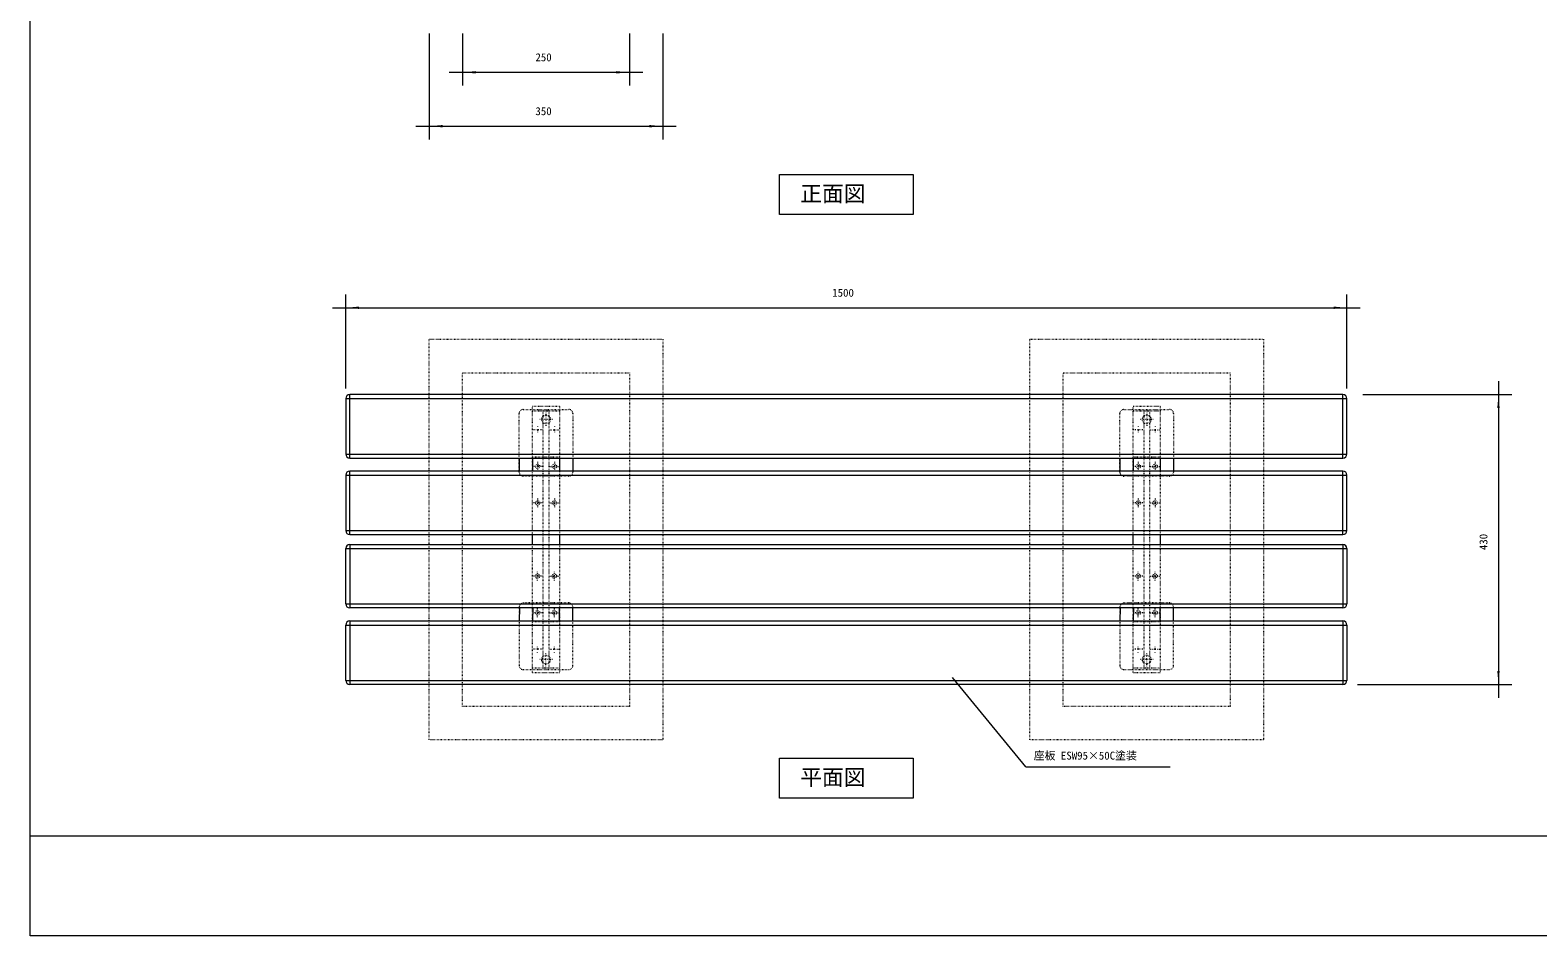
# Model space of a CAD drawing. Units: millimetres, scale not verified. Extents: x -1950 to 1950, y -1375 to 1375.
# Drawn here: x -1950 to 309, y -1375 to -18 of the extents above; entities that cross this region are included whole.
import ezdxf
from ezdxf.enums import TextEntityAlignment as Align

# ---------------------------------------------------------------- set-up
doc = ezdxf.new("R2010")
doc.units = ezdxf.units.MM
doc.header["$LTSCALE"] = 10
doc.linetypes.add('USER5', pattern=[0.208282, 0.069427, -0.138855])
doc.layers.add('0-1_IMPORTED', color=30, linetype='Continuous', lineweight=18)
doc.styles.add('ＭＳ ゴシック', font='')
doc.styles.get('ＭＳ ゴシック').set_extended_font_data('MS Gothic')

msp = doc.modelspace()

# ---------------------------------------------------------------- linework, layer by layer
at = {"layer": '0-1_IMPORTED', "color": 1}
for p, q in [((-1352.1, -22.82), (-1352.1, -181.76)), ((-1302.1, -22.82), (-1302.1, -101)), ((-1052.1, -22.82), (-1052.1, -101)), ((-1002.1, -22.82), (-1002.1, -181.76)), ((-1322.1, -81), (-1302.1, -81)), ((-1302.1, -81), (-1052.1, -81)), ((-1052.1, -81), (-1032.1, -81)), ((-1372.1, -161.76), (-1352.1, -161.76)), ((-1352.1, -161.76), (-1002.1, -161.76)), ((-1002.1, -161.76), (-982.1, -161.76)), ((-1477.1, -555), (-1477.1, -413.81)), ((22.9, -555), (22.9, -413.81)), ((-1497.1, -433.81), (-1477.1, -433.81)), ((-1477.1, -433.81), (22.9, -433.81)), ((22.9, -433.81), (42.9, -433.81)), ((46.9, -564), (270, -564)), ((250, -544), (250, -564)), ((250, -564), (250, -998.2)), ((-458.34, -1121.85), (-567.93, -987.84)), ((39, -998.2), (270, -998.2)), ((250, -998.2), (250, -1018.2)), ((-458.34, -1121.85), (-242, -1121.85))]:
    msp.add_line(p, q, dxfattribs=at)
at = {"layer": '0-1_IMPORTED'}
for p, q in [((16.9, -564), (-1471.1, -564)), ((-1471.1, -659), (-1471.1, -564.02)), ((16.9, -659), (16.9, -564.02)), ((-1477.1, -570), (-1477.1, -653)), ((-1477.08, -570), (22.88, -570)), ((22.9, -653), (22.9, -570)), ((-1477.08, -653), (22.88, -653)), ((-1471.1, -659), (16.9, -659)), ((-1217.1, -659.09), (-1217.1, -679.36)), ((-1197.1, -659.09), (-1197.1, -679.36)), ((-1157.1, -659.09), (-1157.1, -679.36)), ((-1137.1, -659.09), (-1137.1, -679.36)), ((-317.1, -659.09), (-317.1, -679.36)), ((-297.1, -659.09), (-297.1, -679.36)), ((-257.1, -659.09), (-257.1, -679.36)), ((-237.1, -659.09), (-237.1, -679.36)), ((-1477.1, -684.6), (-1477.1, -767.6)), ((-1477.08, -684.6), (22.88, -684.6)), ((16.9, -678.6), (-1471.1, -678.6)), ((-1471.1, -773.6), (-1471.1, -678.62)), ((16.9, -773.6), (16.9, -678.62)), ((22.9, -767.6), (22.9, -684.6)), ((-1477.08, -767.6), (22.88, -767.6)), ((-1471.1, -773.6), (16.9, -773.6)), ((-1471.1, -788.6), (16.9, -788.6)), ((-1471.1, -788.6), (-1471.1, -883.57)), ((-1197.1, -788.6), (-1197.1, -773.6)), ((-1157.1, -773.6), (-1157.1, -788.6)), ((-297.1, -788.6), (-297.1, -773.6)), ((-257.1, -773.6), (-257.1, -788.6)), ((16.9, -788.6), (16.9, -883.57)), ((-1477.1, -877.6), (-1477.1, -794.6)), ((-1477.08, -794.6), (22.88, -794.6)), ((22.9, -794.6), (22.9, -877.6)), ((-1477.08, -877.6), (22.88, -877.6)), ((16.9, -883.6), (-1471.1, -883.6)), ((-1471.1, -903.2), (16.9, -903.2)), ((-1471.1, -903.2), (-1471.1, -998.17)), ((-1216.91, -883.6), (-1217.1, -903.29)), ((-1196.91, -883.6), (-1197.1, -903.29)), ((-1157.1, -903.29), (-1157.1, -883.6)), ((-1137.1, -903.29), (-1137.1, -883.6)), ((-316.91, -883.6), (-317.1, -903.29)), ((-296.91, -883.6), (-297.1, -903.29)), ((-257.1, -903.29), (-257.1, -883.6)), ((-237.1, -903.29), (-237.1, -883.6)), ((16.9, -903.2), (16.9, -998.17)), ((-1477.1, -992.2), (-1477.1, -909.2)), ((-1477.08, -909.2), (22.88, -909.2)), ((22.9, -909.2), (22.9, -992.2)), ((-1477.08, -992.2), (22.88, -992.2)), ((16.9, -998.2), (-1471.1, -998.2)), ((-1950, -1225), (1950, -1225))]:
    msp.add_line(p, q, dxfattribs=at)
at = {"layer": '0-1_IMPORTED', "linetype": 'USER5'}
for p, q in [((-1211.1, -586.09), (-1143.1, -586.09)), ((-311.1, -586.09), (-243.1, -586.09)), ((-1217.1, -680.09), (-1217.1, -592.09)), ((-1137.1, -592.09), (-1137.1, -680.09)), ((-317.1, -680.09), (-317.1, -592.09)), ((-237.1, -592.09), (-237.1, -680.09)), ((-1157.1, -657.59), (-1197.1, -657.59)), ((-257.1, -657.59), (-297.1, -657.59)), ((-1143.1, -686.09), (-1211.1, -686.09)), ((-243.1, -686.09), (-311.1, -686.09)), ((-1143.1, -876.1), (-1211.1, -876.1)), ((-243.1, -876.1), (-311.1, -876.1)), ((-1217.1, -882.1), (-1217.1, -970.1)), ((-1137.1, -970.1), (-1137.1, -882.1)), ((-317.1, -882.1), (-317.1, -970.1)), ((-237.1, -970.1), (-237.1, -882.1)), ((-1157.1, -904.6), (-1197.1, -904.6)), ((-257.1, -904.6), (-297.1, -904.6)), ((-1211.1, -976.1), (-1143.1, -976.1)), ((-311.1, -976.1), (-243.1, -976.1))]:
    msp.add_line(p, q, dxfattribs=at)
at = {"layer": '0-1_IMPORTED', "color": 7, "linetype": 'USER5', "lineweight": 9}
for p, q in [((-1197.1, -588.1), (-1157.1, -588.1)), ((-1181.67, -601.09), (-1186.9, -601.09)), ((-1174.81, -601.09), (-1179.38, -601.09)), ((-1167.29, -601.09), (-1172.52, -601.09)), ((-297.1, -588.1), (-257.1, -588.1)), ((-281.67, -601.09), (-286.9, -601.09)), ((-274.81, -601.09), (-279.38, -601.09)), ((-267.29, -601.09), (-272.52, -601.09)), ((-1193.51, -616.8), (-1196.15, -616.8)), ((-1187.97, -616.8), (-1191.22, -616.8)), ((-1183.04, -616.8), (-1185.69, -616.8)), ((-1171.15, -616.8), (-1168.51, -616.8)), ((-1166.22, -616.8), (-1162.97, -616.8)), ((-1160.69, -616.8), (-1158.04, -616.8)), ((-293.51, -616.8), (-296.15, -616.8)), ((-287.97, -616.8), (-291.22, -616.8)), ((-283.04, -616.8), (-285.69, -616.8)), ((-271.15, -616.8), (-268.51, -616.8)), ((-266.22, -616.8), (-262.97, -616.8)), ((-260.69, -616.8), (-258.04, -616.8)), ((-1193.51, -671.47), (-1196.15, -671.47)), ((-1187.97, -671.47), (-1191.22, -671.47)), ((-1183.04, -671.47), (-1185.69, -671.47)), ((-1171.15, -671.47), (-1168.51, -671.47)), ((-1166.22, -671.47), (-1162.97, -671.47)), ((-1160.69, -671.47), (-1158.04, -671.47)), ((-293.51, -671.47), (-296.15, -671.47)), ((-287.97, -671.47), (-291.22, -671.47)), ((-283.04, -671.47), (-285.69, -671.47)), ((-271.15, -671.47), (-268.51, -671.47)), ((-266.22, -671.47), (-262.97, -671.47)), ((-260.69, -671.47), (-258.04, -671.47)), ((-1193.51, -726.29), (-1196.15, -726.29)), ((-1187.97, -726.29), (-1191.22, -726.29)), ((-1183.04, -726.29), (-1185.69, -726.29)), ((-1171.15, -726.29), (-1168.51, -726.29)), ((-1166.22, -726.29), (-1162.97, -726.29)), ((-1160.69, -726.29), (-1158.04, -726.29)), ((-293.51, -726.29), (-296.15, -726.29)), ((-287.97, -726.29), (-291.22, -726.29)), ((-283.04, -726.29), (-285.69, -726.29)), ((-271.15, -726.29), (-268.51, -726.29)), ((-266.22, -726.29), (-262.97, -726.29)), ((-260.69, -726.29), (-258.04, -726.29)), ((-1193.51, -835.91), (-1196.15, -835.91)), ((-1187.97, -835.91), (-1191.22, -835.91)), ((-1183.04, -835.91), (-1185.69, -835.91)), ((-1171.15, -835.91), (-1168.51, -835.91)), ((-1166.22, -835.91), (-1162.97, -835.91)), ((-1160.69, -835.91), (-1158.04, -835.91)), ((-293.51, -835.91), (-296.15, -835.91)), ((-287.97, -835.91), (-291.22, -835.91)), ((-283.04, -835.91), (-285.69, -835.91)), ((-271.15, -835.91), (-268.51, -835.91)), ((-266.22, -835.91), (-262.97, -835.91)), ((-260.69, -835.91), (-258.04, -835.91)), ((-1193.51, -890.72), (-1196.15, -890.72)), ((-1187.97, -890.72), (-1191.22, -890.72)), ((-1183.04, -890.72), (-1185.69, -890.72)), ((-1171.15, -890.72), (-1168.51, -890.72)), ((-1166.22, -890.72), (-1162.97, -890.72)), ((-1160.69, -890.72), (-1158.04, -890.72)), ((-293.51, -890.72), (-296.15, -890.72)), ((-287.97, -890.72), (-291.22, -890.72)), ((-283.04, -890.72), (-285.69, -890.72)), ((-271.15, -890.72), (-268.51, -890.72)), ((-266.22, -890.72), (-262.97, -890.72)), ((-260.69, -890.72), (-258.04, -890.72)), ((-1193.51, -945.4), (-1196.15, -945.4)), ((-1187.97, -945.4), (-1191.22, -945.4)), ((-1183.04, -945.4), (-1185.69, -945.4)), ((-1171.15, -945.4), (-1168.51, -945.4)), ((-1166.22, -945.4), (-1162.97, -945.4)), ((-1160.69, -945.4), (-1158.04, -945.4)), ((-293.51, -945.4), (-296.15, -945.4)), ((-287.97, -945.4), (-291.22, -945.4)), ((-283.04, -945.4), (-285.69, -945.4)), ((-271.15, -945.4), (-268.51, -945.4)), ((-266.22, -945.4), (-262.97, -945.4)), ((-260.69, -945.4), (-258.04, -945.4)), ((-1181.67, -961.1), (-1186.9, -961.1)), ((-1174.81, -961.1), (-1179.38, -961.1)), ((-1167.29, -961.1), (-1172.52, -961.1)), ((-281.67, -961.1), (-286.9, -961.1)), ((-274.81, -961.1), (-279.38, -961.1)), ((-267.29, -961.1), (-272.52, -961.1)), ((-1157.1, -974.1), (-1197.1, -974.1)), ((-257.1, -974.1), (-297.1, -974.1))]:
    msp.add_line(p, q, dxfattribs=at)
at = {"layer": '0-1_IMPORTED', "color": 1, "linetype": 'USER5'}
for p, q in [((-1177.1, -591.29), (-1177.1, -596.52)), ((-1177.1, -598.8), (-1177.1, -603.38)), ((-1177.1, -605.66), (-1177.1, -610.89)), ((-277.1, -591.29), (-277.1, -596.52)), ((-277.1, -598.8), (-277.1, -603.38)), ((-277.1, -605.66), (-277.1, -610.89)), ((-1189.6, -611.8), (-1189.6, -613.81)), ((-1189.6, -615.55), (-1189.6, -618.04)), ((-1189.6, -619.78), (-1189.6, -621.8)), ((-1164.6, -611.8), (-1164.6, -613.81)), ((-1164.6, -615.55), (-1164.6, -618.04)), ((-1164.6, -619.78), (-1164.6, -621.8)), ((-289.6, -611.8), (-289.6, -613.81)), ((-289.6, -615.55), (-289.6, -618.04)), ((-289.6, -619.78), (-289.6, -621.8)), ((-264.6, -611.8), (-264.6, -613.81)), ((-264.6, -615.55), (-264.6, -618.04)), ((-264.6, -619.78), (-264.6, -621.8)), ((-1189.6, -664.92), (-1189.6, -667.56)), ((-1189.6, -669.84), (-1189.6, -673.09)), ((-1189.6, -675.38), (-1189.6, -678.02)), ((-1164.6, -664.92), (-1164.6, -667.56)), ((-1164.6, -669.84), (-1164.6, -673.09)), ((-1164.6, -675.38), (-1164.6, -678.02)), ((-289.6, -664.92), (-289.6, -667.56)), ((-289.6, -669.84), (-289.6, -673.09)), ((-289.6, -675.38), (-289.6, -678.02)), ((-264.6, -664.92), (-264.6, -667.56)), ((-264.6, -669.84), (-264.6, -673.09)), ((-264.6, -675.38), (-264.6, -678.02)), ((-1189.6, -719.73), (-1189.6, -722.38)), ((-1164.6, -719.73), (-1164.6, -722.38)), ((-289.6, -719.73), (-289.6, -722.38)), ((-264.6, -719.73), (-264.6, -722.38)), ((-1189.6, -724.66), (-1189.6, -727.91)), ((-1189.6, -730.2), (-1189.6, -732.84)), ((-1164.6, -724.66), (-1164.6, -727.91)), ((-1164.6, -730.2), (-1164.6, -732.84)), ((-289.6, -724.66), (-289.6, -727.91)), ((-289.6, -730.2), (-289.6, -732.84)), ((-264.6, -724.66), (-264.6, -727.91)), ((-264.6, -730.2), (-264.6, -732.84)), ((-1189.6, -832), (-1189.6, -829.36)), ((-1189.6, -837.53), (-1189.6, -834.28)), ((-1164.6, -832), (-1164.6, -829.36)), ((-1164.6, -837.53), (-1164.6, -834.28)), ((-289.6, -832), (-289.6, -829.36)), ((-289.6, -837.53), (-289.6, -834.28)), ((-264.6, -832), (-264.6, -829.36)), ((-264.6, -837.53), (-264.6, -834.28)), ((-1189.6, -842.46), (-1189.6, -839.82)), ((-1164.6, -842.46), (-1164.6, -839.82)), ((-289.6, -842.46), (-289.6, -839.82)), ((-264.6, -842.46), (-264.6, -839.82)), ((-1189.6, -886.81), (-1189.6, -884.17)), ((-1189.6, -892.35), (-1189.6, -889.1)), ((-1189.6, -897.28), (-1189.6, -894.64)), ((-1164.6, -886.81), (-1164.6, -884.17)), ((-1164.6, -892.35), (-1164.6, -889.1)), ((-1164.6, -897.28), (-1164.6, -894.64)), ((-289.6, -886.81), (-289.6, -884.17)), ((-289.6, -892.35), (-289.6, -889.1)), ((-289.6, -897.28), (-289.6, -894.64)), ((-264.6, -886.81), (-264.6, -884.17)), ((-264.6, -892.35), (-264.6, -889.1)), ((-264.6, -897.28), (-264.6, -894.64)), ((-1189.6, -942.41), (-1189.6, -940.4)), ((-1189.6, -946.64), (-1189.6, -944.16)), ((-1189.6, -950.4), (-1189.6, -948.38)), ((-1164.6, -942.41), (-1164.6, -940.4)), ((-1164.6, -946.64), (-1164.6, -944.16)), ((-1164.6, -950.4), (-1164.6, -948.38)), ((-289.6, -942.41), (-289.6, -940.4)), ((-289.6, -946.64), (-289.6, -944.16)), ((-289.6, -950.4), (-289.6, -948.38)), ((-264.6, -942.41), (-264.6, -940.4)), ((-264.6, -946.64), (-264.6, -944.16)), ((-264.6, -950.4), (-264.6, -948.38)), ((-1177.1, -956.52), (-1177.1, -951.29)), ((-1177.1, -963.38), (-1177.1, -958.81)), ((-1177.1, -970.9), (-1177.1, -965.67)), ((-277.1, -956.52), (-277.1, -951.29)), ((-277.1, -963.38), (-277.1, -958.81)), ((-277.1, -970.9), (-277.1, -965.67))]:
    msp.add_line(p, q, dxfattribs=at)
at = {"layer": '0-1_IMPORTED'}
for points in [[(-1950, 1375), (1950, 1375), (1950, -1375), (-1950, -1375)], [(-827.1, -234.02), (-627.1, -234.02), (-627.1, -294.02), (-827.1, -294.02)], [(-827.1, -1108.54), (-627.1, -1108.54), (-627.1, -1168.54), (-827.1, -1168.54)]]:
    msp.add_lwpolyline(points, close=True, dxfattribs=at)
at = {"layer": '0-1_IMPORTED', "linetype": 'USER5'}
for points in [[(-1352.1, -481.1), (-1002.1, -481.1), (-1002.1, -1081.1), (-1352.1, -1081.1)], [(-452.1, -481.1), (-102.1, -481.1), (-102.1, -1081.1), (-452.1, -1081.1)], [(-1302.1, -531.1), (-1052.1, -531.1), (-1052.1, -1031.1), (-1302.1, -1031.1)], [(-402.1, -531.1), (-152.1, -531.1), (-152.1, -1031.1), (-402.1, -1031.1)], [(-1197.1, -581.1), (-1157.1, -581.1), (-1157.1, -981.1), (-1197.1, -981.1)], [(-297.1, -581.1), (-257.1, -581.1), (-257.1, -981.1), (-297.1, -981.1)]]:
    msp.add_lwpolyline(points, close=True, dxfattribs=at)
at = {"layer": '0-1_IMPORTED', "color": 7, "linetype": 'USER5', "lineweight": 9}
for points in [[(-1181.1, -588.1), (-1173.1, -588.1), (-1173.1, -974.1), (-1181.1, -974.1)], [(-281.1, -588.1), (-273.1, -588.1), (-273.1, -974.1), (-281.1, -974.1)]]:
    msp.add_lwpolyline(points, close=True, dxfattribs=at)
at = {"layer": '0-1_IMPORTED', "linetype": 'USER5'}
for centre, radius in [((-1177.1, -601.09), 6.5), ((-277.1, -601.09), 6.5), ((-1189.6, -671.47), 3.25), ((-1164.6, -671.47), 3.25), ((-289.6, -671.47), 3.25), ((-264.6, -671.47), 3.25), ((-1189.6, -726.29), 3.25), ((-1164.6, -726.29), 3.25), ((-289.6, -726.29), 3.25), ((-264.6, -726.29), 3.25), ((-1189.6, -835.91), 3.25), ((-1164.6, -835.91), 3.25), ((-289.6, -835.91), 3.25), ((-264.6, -835.91), 3.25), ((-1189.6, -890.72), 3.25), ((-1164.6, -890.72), 3.25), ((-289.6, -890.72), 3.25), ((-264.6, -890.72), 3.25), ((-1177.1, -961.1), 6.5), ((-277.1, -961.1), 6.5)]:
    msp.add_circle(centre, radius, dxfattribs=at)
at = {"layer": '0-1_IMPORTED'}
for centre, start, end in [((-1471.1, -570), 90, 180), ((16.9, -570), 360, 90), ((-1471.1, -653), 180, 270), ((16.9, -653), 270, 360), ((-1471.1, -684.6), 90, 180), ((16.9, -684.6), 360, 90), ((-1471.1, -767.6), 180, 270), ((16.9, -767.6), 270, 360), ((-1471.1, -794.6), 90, 180), ((16.9, -794.6), 360, 90), ((-1471.1, -877.6), 180, 270), ((16.9, -877.6), 270, 360), ((-1471.1, -909.2), 90, 180), ((16.9, -909.2), 360, 90), ((-1471.1, -992.2), 180, 270), ((16.9, -992.2), 270, 360)]:
    msp.add_arc(centre, 6, start, end, dxfattribs=at)
at = {"layer": '0-1_IMPORTED', "linetype": 'USER5'}
for centre, start, end in [((-1211.1, -592.09), 90, 180), ((-1143.1, -592.09), 360, 90), ((-311.1, -592.09), 90, 180), ((-243.1, -592.09), 0, 90), ((-1211.1, -680.09), 180, 270), ((-1143.1, -680.09), 270, 0), ((-311.1, -680.09), 180, 270), ((-243.1, -680.09), 270, 0), ((-1211.1, -882.1), 90, 180), ((-1143.1, -882.1), 0, 90), ((-311.1, -882.1), 90, 180), ((-243.1, -882.1), 0, 90), ((-1211.1, -970.1), 180, 270), ((-1143.1, -970.1), 270, 0), ((-311.1, -970.1), 180, 270), ((-243.1, -970.1), 270, 0)]:
    msp.add_arc(centre, 6, start, end, dxfattribs=at)
at = {"layer": '0-1_IMPORTED', "color": 1}
for points in [[(-1302.1, -81), (-1282.1, -79.25), (-1282.1, -82.75)], [(-1052.1, -81), (-1072.09, -82.75), (-1072.09, -79.25)], [(-1352.1, -161.76), (-1332.1, -160.01), (-1332.1, -163.51)], [(-1002.1, -161.76), (-1022.09, -163.51), (-1022.09, -160.01)], [(-1477.1, -433.81), (-1457.1, -432.06), (-1457.1, -435.56)], [(22.9, -433.81), (2.9, -435.56), (2.9, -432.06)], [(250, -564), (251.75, -584), (248.25, -584)], [(250, -998.2), (248.25, -978.2), (251.75, -978.2)]]:
    msp.add_solid(points, dxfattribs=at)

# ---------------------------------------------------------------- texts
at = {"layer": '0-1_IMPORTED', "color": 7, "style": 'ＭＳ ゴシック'}
for s, height, p in [('250', 11.94, (-1192.97, -68.04)), ('350', 11.94, (-1192.97, -148.8)), ('正面図', 23.88, (-796.18, -281.93)), ('1500', 11.94, (-748.26, -420.85)), ('座板 ESW95×50C塗装', 11.94, (-446.33, -1114.48)), ('平面図', 23.88, (-796.18, -1156.44))]:
    msp.add_text(s, height=height, dxfattribs=at).set_placement(p, align=Align.BOTTOM_LEFT)
msp.add_text('430', height=11.94, rotation=90, dxfattribs=at).set_placement((237.04, -796.97), align=Align.BOTTOM_LEFT)

doc.saveas('drawing.dxf')
